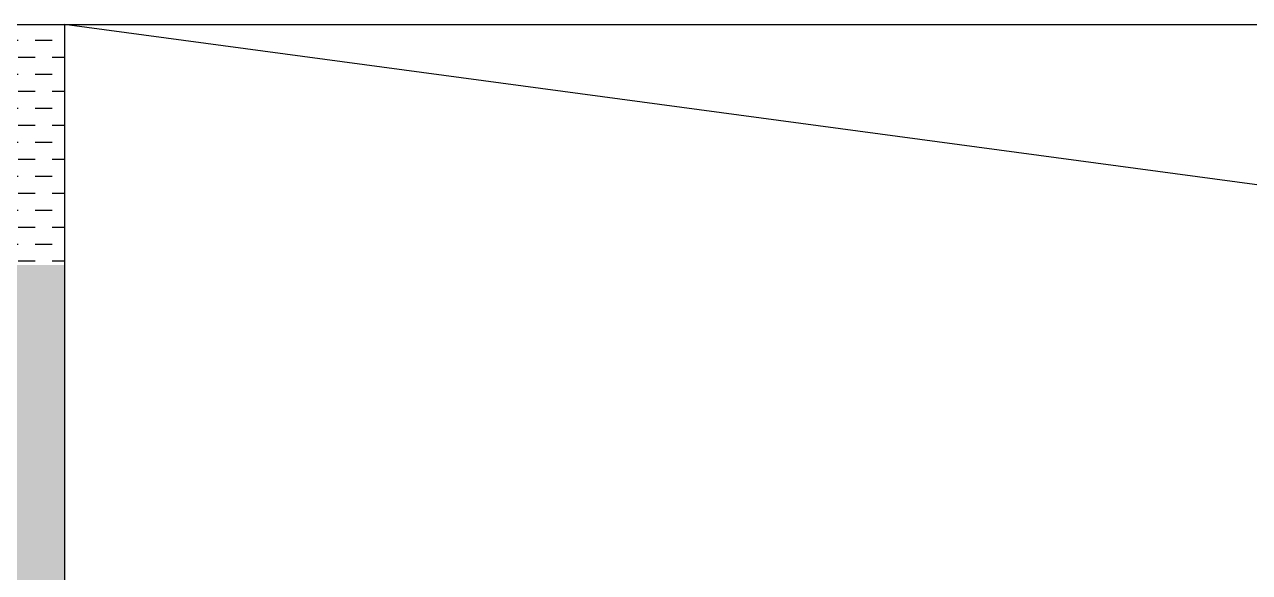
# Model space of a CAD drawing. Header units: centimetres. Extents: x 26200 to 113000, y -600 to 9300.
# Drawn here: x 88340.9 to 88570.1, y 7206.1 to 7308.6 of the extents above; entities that cross this region are included whole.
import ezdxf

# ---------------------------------------------------------------- set-up
doc = ezdxf.new("R2010")
doc.units = ezdxf.units.CM
for name, color, linetype in [('A-ELEV-04', 8, 'Continuous'), ('A-WALL', 8, 'Continuous'), ('A-WALL-HTCH', 8, 'Continuous'), ('A-WALL-SNWPNL', 8, 'Continuous')]:
    doc.layers.add(name, color=color, linetype=linetype)
pattern_1 = [(0, (-28157.4476, -0.018), (3.175, 3.175), [3.175, -3.175])]

msp = doc.modelspace()

# ---------------------------------------------------------------- hatches: boundary and pattern name
at = {"layer": 'A-WALL-HTCH'}
h = msp.add_hatch(dxfattribs=at)
h.set_pattern_fill('DASH', color=256)
h.set_pattern_definition(pattern_1)
h.paths.add_polyline_path([(88348.36, 7308.59), (88333.36, 7308.59), (88333.36, 7263.62), (88348.36, 7263.62)])
h = msp.add_hatch(dxfattribs=at)
h.set_pattern_fill('DASH', color=256)
h.set_pattern_definition(pattern_1)
h.paths.add_polyline_path([(89140.86, 7068.62), (88348.36, 7068.62), (88348.36, 7263.62), (88333.36, 7263.62), (88333.36, 7068.62), (87440.86, 7068.62), (87440.86, 7053.62), (89140.86, 7053.62)])

# ---------------------------------------------------------------- linework, layer by layer
at = {"layer": 'A-ELEV-04'}
msp.add_line((90133.36, 7068.62), (88348.36, 7308.62), dxfattribs=at)
at = {"layer": 'A-WALL'}
msp.add_line((88348.36, 7308.59), (88348.36, 7068.62), dxfattribs=at)
at = {"layer": 'A-WALL-SNWPNL'}
for p, q in [((87485.86, 7308.59), (88540.86, 7308.59)), ((88540.86, 7308.59), (89195.86, 7308.59))]:
    msp.add_line(p, q, dxfattribs=at)

doc.saveas('drawing.dxf')
